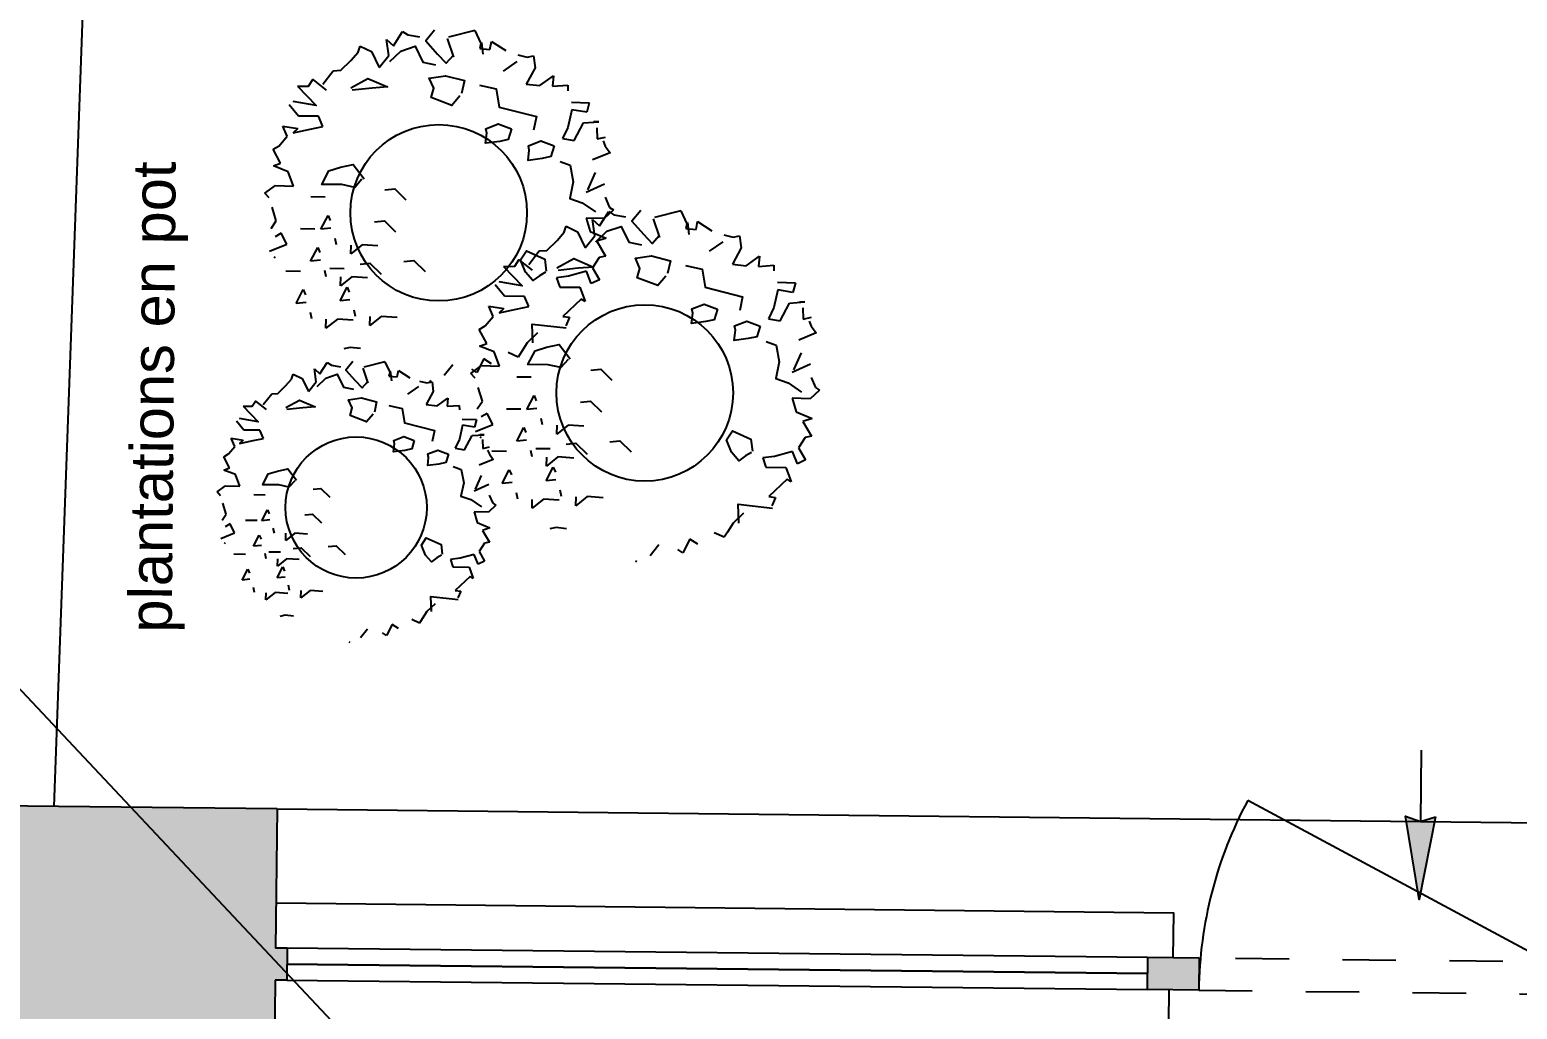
# Model space of a CAD drawing. Extents: x -27 to 25.3, y -8.5 to 57.5.
# Drawn here: x -13.611 to -10.827, y 43.423 to 45.257 of the extents above; entities that cross this region are included whole.
import ezdxf
from ezdxf import colors
from ezdxf.entities.mleader import LeaderData, LeaderLine
from ezdxf.math import Vec2, Vec3

# ---------------------------------------------------------------- set-up
doc = ezdxf.new("R2010")
doc.units = 0
doc.header["$LTSCALE"] = 0.002
doc.linetypes.add('CACHE', pattern=[0.375, 0.25, -0.125])
doc.linetypes.add('HIDDEN', pattern=[9.524999999999999, 6.35, -3.175])
for name, color, linetype in [('01-FAC_CHASSIS', 4, 'Continuous'), ('01-FAC_CHASSIS EXI', 4, 'Continuous'), ('01-STR_MACONNERIE_HACH', 252, 'Continuous'), ('07-MOBILIER URBAIN', 1, 'Continuous'), ('_ANNO-CONCEPT-T', 7, 'Continuous'), ('A-mobilier', 252, 'Continuous'), ('ARBRES', 7, 'Continuous')]:
    doc.layers.add(name, color=color, linetype=linetype)
for name, color, linetype, true_color in [('04-MOBILIER', 1, 'Continuous', 0xff0000), ('A-Détails', 7, 'Continuous', 0x00a500), ('V_VEGETATION', 7, 'Continuous', 0x3f7f00)]:
    doc.layers.add(name, color=color, linetype=linetype, true_color=true_color)
doc.styles.get("Standard").update_dxf_attribs({"font": 'ARIALN.TTF'})
doc.styles.add('Y_TXT_COT', font='arial.ttf', dxfattribs={"height": 0.2})

# ---------------------------------------------------------------- blocks, each defined once
blk = doc.blocks.new('Xref-R4-2018-11')
h = blk.add_hatch(color=256)
h.dxf.hatch_style = 1
h.paths.add_polyline_path([(-8.255582521840655, 36.91422675545203), (-8.286096284396852, 36.75914059174757), (-8.311203801564108, 36.91519321255185), (-8.283558319306568, 36.90520487783572)])
at = {"layer": '01-STR_MACONNERIE_HACH'}
h = blk.add_hatch(color=256, dxfattribs=at)
h.dxf.hatch_style = 1
h.paths.add_polyline_path([(-9.3073755994021, 17.91955585325799), (-7.893626104562138, 17.89002006974304), (-7.901508891124692, 17.5127053621413), (-7.604932931696247, 17.50650935403147), (-7.588278986135215, 18.3036612939184), (-8.107248028877898, 18.31450349570421), (-8.107587505643972, 18.31494465248856), (-8.207580052429444, 18.31616554861137), (-8.208337354593802, 18.2258971604668), (-9.7178467148211, 18.26438730705263), (-9.785344530655287, 15.61725307053294), (-7.599392421342721, 15.62227638496579), (-7.599760100114899, 15.78227596250355), (-7.640957263127596, 15.78218129148916), (-7.622170154762124, 16.68143845691792), (-7.918746114190455, 16.68763446502714), (-7.929134384593119, 16.19039314327305), (-9.342883879433082, 16.219928926788)])
h.paths.add_polyline_path([(-12.63942062232578, 16.36564749716528), (-13.29783157211105, 16.38369717101346), (-13.29621055828631, 16.44282805954684), (-13.45615046998572, 16.44721265133247), (-13.47913567589963, 15.60876474442186), (-12.65867188276961, 15.61065016889834)])
h.paths.add_polyline_path([(-12.52412374894722, 20.88736863917469), (-13.17387964023179, 20.90518104329812), (-13.17282895395104, 20.94350768331481), (-13.33276886565205, 20.94789227509945), (-13.3628401139806, 19.85096169665151), (-13.20290020227897, 19.84657710486753), (-13.20219283903177, 19.87238010339283), (-12.55045995240433, 19.85451350193042)])
h.paths.add_polyline_path([(-12.44735833133543, 23.89796035436214), (-13.09135162767221, 23.91561478274218), (-13.09023746705485, 23.95625682185881), (-13.25017737875631, 23.96064141364264), (-13.28104063091036, 22.83482034133808), (-13.12110071920936, 22.83043574955344), (-13.11989435388516, 22.87444120611555), (-12.47390803524272, 22.85673214103414)])
h.paths.add_polyline_path([(-12.37093847082703, 26.89499998609809), (-13.00919511235381, 26.91249714985906), (-13.00807629682162, 26.95330898964313), (-13.16801620852278, 26.95769358142793), (-13.19837304882158, 25.85034525904009), (-13.03843313711932, 25.84596066725677), (-13.03741381614461, 25.88314317243425), (-12.39714308829696, 25.86730539765565)])
h.paths.add_polyline_path([(-12.29471832833478, 29.88420706210612), (-12.92725330740382, 29.9015473722452), (-12.92575976151089, 29.95602852122681), (-13.08569967321172, 29.96041311301129), (-13.11624204788794, 28.84629691955332), (-12.95630213618661, 28.84191232776838), (-12.9549283878377, 28.892023535474), (-12.3204176744906, 28.8763282407558)])
h.paths.add_polyline_path([(-12.22213748587886, 32.87900974114536), (-12.84520665975484, 32.89442201726262), (-12.8438039528638, 32.94558956655057), (-13.00374386456542, 32.94997415833457), (-13.03422188845508, 31.83820533481325), (-12.87428197675431, 31.83382074302888), (-12.87316460249354, 31.87458000854807), (-12.25014113557111, 31.85750044694563)])
edge = h.paths.add_edge_path()
edge.add_line((-12.12915940639061, 36.37710886994825), (-10.58423279197961, 36.3601026360079))
edge.add_arc((-9.575338725049974, 36.41456898339118), 1.010363212554324, 149.3926759151838, 183.0901810825858, ccw=False)
edge.add_line((-10.44493505273405, 36.92899686770682), (-12.89392393427203, 36.9559548328596))
edge.add_line((-12.89392393427203, 36.9559548328596), (-12.95190108776187, 34.84108045780649))
edge.add_line((-12.95190108776187, 34.84108045780649), (-12.79196117606232, 34.83669586602198))
edge.add_line((-12.79196117606232, 34.83669586602198), (-12.79103582189586, 34.87045067627162))
edge.add_line((-12.79103582189586, 34.87045067627162), (-12.16801235497359, 34.85337111466951))
edge.add_line((-12.16801235497359, 34.85337111466951), (-12.12915940639061, 36.37710886994825))
edge = h.paths.add_edge_path()
edge.add_line((-10.42659269251782, 36.60838251224679), (-10.40510836734183, 36.60814601722104))
edge.add_line((-10.40510836734183, 36.60814601722104), (-10.40444793971221, 36.66814238240593))
edge.add_line((-10.40444793971221, 36.66814238240593), (-10.42593226488869, 36.66837887743216))
edge.add_line((-10.42593226488869, 36.66837887743216), (-10.42306608563145, 36.92875613862147))
edge.add_line((-10.42306608563145, 36.92875613862147), (-10.44493505273515, 36.92899686770662))
edge.add_arc((-9.575338725052388, 36.41456898339099), 1.010363212553196, 149.3926759151465, 183.09018108258)
edge.add_line((-10.5842327919809, 36.36010263600787), (-10.42934447430667, 36.35839765731129))
edge.add_line((-10.42934447430667, 36.35839765731129), (-10.42659269251782, 36.60838251224679))
h = blk.add_hatch(color=256, dxfattribs=at)
h.dxf.hatch_style = 1
h.paths.add_polyline_path([(-8.794044588694382, 36.65041539403681), (-8.794705016323215, 36.59041902885211), (-8.698205297676473, 36.5893567798267), (-8.697544870047482, 36.6493531450114)])
for p, q in [((-8.281875497086663, 37.03911109368928), (-8.283558319306568, 36.90520487783572)), ((-10.42306608563146, 36.92875613862146), (-12.8939239342722, 36.95595483285977)), ((-10.40444793971222, 36.66814238240593), (-10.42593226488853, 36.668378877432)), ((-8.69754487004764, 36.6493531450114), (-8.79404458869421, 36.65041539403681)), ((-10.40510836734183, 36.60814601722104), (-10.42659269251816, 36.60838251224711)), ((-8.698205297676143, 36.58935677982669), (-8.794705016322713, 36.5904190288521))]:
    blk.add_line(p, q)
for points in [[(-10.84023810799711, 36.93334828231253), (-10.39403762727571, 49.27806385314664)], [(-10.42306608563146, 36.92875613862146), (-10.42593226488838, 36.66837887743184)], [(-10.42306608563146, 36.92875613862146), (-7.832131744984839, 36.90023566709318)], [(-8.746265382239645, 36.64988945037376), (-8.745344010182482, 36.73359123979002), (-10.42501089283232, 36.75208066684792)], [(-10.40444793971237, 36.6681423824061), (-10.40510836734183, 36.60814601722104)], [(-8.79404458869438, 36.65041539403696), (-8.79470501632321, 36.59041902885257)], [(-8.697544870047484, 36.64935314501124), (-8.69820529767647, 36.58935677982701)], [(-10.42659269251782, 36.6083825122468), (-10.42934447430716, 36.35839765731176)], [(-8.759647830047609, 36.02999919956548), (-8.753483838837969, 36.58996527462144)]]:
    blk.add_lwpolyline(points)
blk.add_lwpolyline([(-8.255582521840655, 36.91422675545203), (-8.286096284396852, 36.75914059174757), (-8.311203801564108, 36.91519321255185), (-8.283558319306568, 36.90520487783572), (-8.255582521840655, 36.91422675545203)], close=True)
at = {"linetype": 'CACHE'}
for points in [[(-7.929442406817476, 36.6408980313136), (-8.697544870046844, 36.64935314501189)], [(-8.69820529767647, 36.58935677982701), (-7.930102834445183, 36.5809016661294)]]:
    blk.add_lwpolyline(points, dxfattribs=at)
at = {"layer": '01-FAC_CHASSIS', "linetype": 'Continuous'}
for p, q in [((-7.930102834446473, 36.58090166612848), (-8.606794994108567, 36.94441315704911)), ((-8.794374802508795, 36.62041721144477), (-10.40477815352732, 36.63814419979322))]:
    blk.add_line(p, q, dxfattribs=at)
blk.add_arc((-7.930102834382572, 36.58090166612871), 0.7681489979592534, 151.7558032236871, 179.3693253336435, dxfattribs=at)
at = {"layer": '01-FAC_CHASSIS EXI'}
for points in [[(-8.794044588693911, 36.65041539403779), (-10.4044479397127, 36.66814238240641)], [(-10.405108367342, 36.60814601722119), (-8.794705016322414, 36.59041902885308)]]:
    blk.add_lwpolyline(points, dxfattribs=at)
blk = doc.blocks.new('Coussins')
at = {"linetype": 'HIDDEN', "ltscale": 0.2}
for points in [[(-0.1748486651714387, 0.4209523112075431, -0.0062041541509878), (-0.1848688492570289, 0.4466487982378382, -0.021828098003003), (-0.2008740940534324, 0.4921606524582956, -0.0188175161277167), (-0.2167899793760455, 0.5456360434050609, -0.01932564987074), (-0.2197648146902793, 0.5576379500743869, 0.0173502061771634), (-0.2230443576617063, 0.5710074588017237, 0.1296753022843931), (-0.2285390120455162, 0.5834104849677857, -0.1917162675796262), (-0.2317102124258241, 0.5922550236661124, -0.3634893070176437), (-0.2301982819680433, 0.5950411149174358, 0.5858582349918408), (-0.2298188442016453, 0.5978162468471027, 0.215512293950284), (-0.2312790515799037, 0.5990464064507606, 0.0764444186523778), (-0.235174123286555, 0.5991292961298669, 0.1537083434765364), (-0.2418393577614921, 0.5932926531643546, -0.1112493716170281), (-0.2501754609853322, 0.583946520981371, -0.0146238513299219), (-0.2713601412925328, 0.5736804129505942, -0.0108372939697299), (-0.3009136540620148, 0.5623322708747196, -0.0184419513959937), (-0.3313102789722251, 0.5539478981904864, 0.0320396294917019), (-0.3485547093508643, 0.5483413640709074, 0.0333974636936441), (-0.3572165683798119, 0.5432540423704282, -0.0179054185074354), (-0.3729692710220149, 0.5329057669866942, -0.0265644647772264), (-0.4224447744415301, 0.5098771399210449, -0.0329412578642223), (-0.4652882718566929, 0.4994939188057117, -0.0357819959079422), (-0.4828111997936447, 0.4992067922150838, 0.0318926909000578), (-0.5025192184436236, 0.4991212499268656, 0.0368308428568491), (-0.5138674746706898, 0.4965247562250071, 0.04922472288013901), (-0.5215046653085978, 0.4922500872997944, 0.494818049593331), (-0.520523820437802, 0.4763688436962923, 0.2633679387580111), (-0.5024710517050722, 0.4666268723402354, 0.2633679387580111)], [(-0.2919709746402788, 0.5655090507988234, -0.0278421621871093), (-0.2999579794790748, 0.5534248110400597, -0.0486850077751128), (-0.3034784657219944, 0.5451481772246538, -0.0236664622263066), (-0.3095583469004453, 0.5218468607912996, -0.0312234184537797), (-0.3125682753654786, 0.5028442943825553, -0.0468009736850804), (-0.3127906209735301, 0.4961230757159854, -0.023190832047154), (-0.3118465751397821, 0.4819728198559829)], [(-0.2558735002492938, 0.5835099105581705, -0.0881531318181468), (-0.270759444065618, 0.5750526706898711, -0.0881531318190246), (-0.2808757336637058, 0.5582052023293685, -0.0775471207029249), (-0.2848324272286788, 0.5380517931091547, -0.07754712070444299), (-0.2837473057377764, 0.5149005898527294)], [(-0.4211247990041756, 0.2391237747882045), (-0.4321037934836909, 0.2937721711976664, 0.0730409353706456), (-0.4366350022651062, 0.3090940394596302, 0.0233051013921464), (-0.4561980535804509, 0.3549523645562616, 0.0182988888762107), (-0.4644008751711226, 0.3717724878456252, -0.0109698913763849), (-0.4783086080316537, 0.3996520850246767, -0.0422811877974625), (-0.4891561250464207, 0.4254499831041514, -0.0272005265134357), (-0.5026210055647198, 0.4668287415206934)], [(-0.502557068868626, 0.4666080542187033, 0.0773794298008275), (-0.4795351792316041, 0.4529887554671959, 0.0773794298004389), (-0.4582097290243752, 0.4306270638446179, 0.0475254861911322), (-0.4468244485701121, 0.4134219959957762, 0.0475254861919447), (-0.4372606834029967, 0.3943179373609382)], [(-0.4987919213077135, 0.4540846745129557, 0.0536899463297647), (-0.488665864223151, 0.446507923925779, 0.0703117485643946), (-0.4815341221570293, 0.4384414050900887, 0.0154482349215183), (-0.4774465102818795, 0.4325104762487513, 0.0132435682896378), (-0.4728802934155141, 0.4253175320502081, 0.0821266656645959), (-0.4664941549775535, 0.4119662027940976, 0.064163702142309), (-0.4614360481488973, 0.393696375309915)], [(-0.1748486651714387, 0.4209523112076923, 0.0019630604773055), (-0.1424025221721905, 0.340098903211512, 0.0019630604773055)], [(-0.4680364971063682, 0.1562120127505793, -0.3162050086455173), (-0.4910011780627173, 0.1504470095128951, -0.4382878292051858), (-0.497835077826025, 0.1676519506336973, -0.052586612105107), (-0.4925512529826648, 0.1762099684137865, -0.0516315981078874), (-0.4854846032563387, 0.1836246099744656, -0.0646594205118669), (-0.4700947992430855, 0.1936441489902378, 0.0629155436720066), (-0.4542462633475992, 0.2038841357732934, 0.053373195654918), (-0.4235309098137066, 0.2358887031337886, 0.0435783689320195), (-0.3941906070221677, 0.281553097767862, 0.0301029781657325), (-0.3864919569971903, 0.2986176055408904, -0.0555200037880061), (-0.3818437823439211, 0.3076660140989063, -0.0533365747149852), (-0.3701187427631538, 0.3218133245253156, 0.0312629980964805), (-0.3491104713742885, 0.3450016000082172, 0.0177189188290966), (-0.3298500689629833, 0.3709692317726478, 0.0250585084561245), (-0.3178457941079955, 0.3904335271055927, 0.1806175053701353), (-0.3160213564861607, 0.4029149850276355, -0.2687526264823171), (-0.3133121003914852, 0.4112902386212554, -0.1023400063019126), (-0.3098567136969308, 0.4133095626763322, -0.2395877471592163), (-0.3080866699252454, 0.4130503491116145, -0.3351769528281101), (-0.3072812106949243, 0.4105206952444505, 0.264936958481159), (-0.3067045690893337, 0.4073412095698928, 0.1097701319330069), (-0.2991063983166526, 0.4015079531047761, -0.0781333782227579), (-0.2880046332863202, 0.3940420196538241, -0.0088787854997054), (-0.2775369654969779, 0.3839780790412277, 0.0111052086609951), (-0.2691317876183916, 0.375968789080467, 0.0113932065768521), (-0.2271274808753532, 0.3394030034224471, 0.0131240990863457), (-0.1891493760624172, 0.3094838502176955, 0.0037052567563706), (-0.172706199439844, 0.297403974942533, 0.0008017041320594), (-0.0962111950444467, 0.2422621009453323, 0.0189124441793368), (-0.0715807614127613, 0.2259426568739897, -0.0777799000156259), (-0.0660667297350273, 0.2212737894834191, -0.4158630611548597), (-0.0661373649556509, 0.2203369237437087, -0.0486062525367254), (-0.0717670343203594, 0.2164006072835392, -0.0907412095228282), (-0.0788590647165251, 0.2139549785590873, 0.1023157325921154), (-0.0851112360444688, 0.2116372147083538, 0.0625670262930878), (-0.0944477817832308, 0.2040266914442697, 0.0232012324516661), (-0.1156854906443954, 0.1795928248554617, 0.0097898631838033), (-0.1516223491088056, 0.1322767543031986, 0.0118842061409533), (-0.1795105365855818, 0.0920511250594061, 0.0146761344672157), (-0.1905917531218364, 0.0741020522139664, -0.0138925376824964), (-0.2022680103323324, 0.0551226830315486, -0.103313222743403), (-0.2220590922355683, 0.0353239945014821, 0.1293369681129256), (-0.2371251678177231, 0.0186189172142264, 0.0822906716702291), (-0.240978818800798, 0.0066871709913912, -0.0675703830784147), (-0.2452352871739976, -0.0079429427254567, -0.0304416734115269), (-0.2509436205944837, -0.0189365059962796, -0.4948864042136492), (-0.2518853985780112, -0.0190423441055145), (-0.268987652568029, -0.0011779743282005), (-0.3160187584604159, 0.0479488801814654, 0.0442555631918238), (-0.3280735884059709, 0.0584948284080369, 0.0142029623406658), (-0.3691386597805746, 0.0867022737457219, 0.0101025797716712), (-0.3828236307352171, 0.0951542732394941, -0.0048092961339476), (-0.4117548223532453, 0.1126021640094734, -0.0264810370209481), (-0.4343414925472473, 0.1282292816816692, -0.0165087949157021), (-0.4682712613651461, 0.1563021408195695)], [(-0.3224233495797648, 0.3870123772964504, -0.0881531318181468), (-0.3304625139647328, 0.3718965556023974, -0.0881531318190246), (-0.3299794646272431, 0.3522511192690203, -0.0775471207029249), (-0.3225242118989939, 0.3331138641388307, -0.07754712070444299), (-0.3092056912387449, 0.3141461887858483)], [(-0.3432610522932293, 0.3524747347145194, -0.0278421621871093), (-0.3435317154796138, 0.3379920609875597, -0.0486850077751128), (-0.3420705874745948, 0.3291172879959419, -0.0236664622263066), (-0.334721811169004, 0.3061845212748082, -0.0312234184537797), (-0.3270836191090325, 0.2885262308270811, -0.0468009736850804), (-0.3236707714006428, 0.2827316912895554, -0.023190832047154), (-0.3152932374425319, 0.271288881834657)], [(-0.1542706831671268, 0.3081685040688526, -0.0161077521653885), (-0.1794273724468098, 0.3217870884793612, -0.0245988265329337), (-0.1959190157003405, 0.3288582775717401, -0.009477215100866998), (-0.2249129495218227, 0.3385468115014731, -0.0017213945026077), (-0.2267495750948711, 0.3390857168763262, -0.0725208528990522)], [(-0.3703210781258548, 0.2312963486606492, -0.0097294744723616), (-0.3602840574146739, 0.2427526991150444, -0.009729474473291), (-0.3507104326126864, 0.2549551254263136, -0.0079705008528091), (-0.3432230084128918, 0.2654946510222729, -0.0079705008551367), (-0.3360639320153779, 0.2765117919258415)], [(-0.0891274169595278, 0.2089420810944631, -0.0161077521653885), (-0.1176653977244797, 0.2069650857173428, -0.0245988265329337), (-0.1353790950213352, 0.2041013572980219, -0.009477215100866998), (-0.1650519108233794, 0.1967501743643112, -0.0159372813057892), (-0.1819328220678926, 0.1913732234809515, -0.0725208528990522), (-0.1891286686406204, 0.1868424446253982, -0.0333392788004724), (-0.2000700106505207, 0.1729143670832443)], [(-0.4680990494099291, 0.1561500427301112, 0.0773794298008275), (-0.4413633205096943, 0.1569828098781372, 0.0773794298004389), (-0.4113767202342587, 0.1495246678388824, 0.0475254861911322), (-0.3925460790100601, 0.1410957935489208, 0.0475254861919447), (-0.3742362327805324, 0.1300876060712071)], [(-0.4582108916659422, 0.1475922561096752, 0.0536899463297647), (-0.4456014919835383, 0.1466190032201453, 0.0703117485643946), (-0.4352581337379462, 0.1436281151869068, 0.0154482349215183), (-0.4286293013230847, 0.1408097701797999, 0.0132435682896378), (-0.4209202634399106, 0.1371821652356786, 0.0821266656645959), (-0.4083753914969606, 0.1293293348550293, 0.064163702142309), (-0.3943170463461172, 0.1166118676302332)], [(-0.2303804774982581, 0.0282913840922632, -0.0097294744723616), (-0.2280424074869387, 0.0433420710902652, -0.009729474473291), (-0.2264953084256547, 0.0587745039583751, -0.0079705008528091), (-0.2258189807183157, 0.0716851856509635, -0.0079705008551367), (-0.2256757727899838, 0.0848232699877869)]]:
    blk.add_lwpolyline(points, format="xyb", dxfattribs=at)
for centre, radius, start, end in [((0.1012188450821867, 0.4322155881191776), 0.260455090603502, 200.7123142947935, 207.2058149531749), ((-0.0133800609134767, -0.2429641604648722), 0.5694548327795389, 105.0374177249854, 106.903436574365), ((-0.1472710464634304, 0.2357450756803487), 0.0725800031561842, 91.7089873956594, 101.0040526023186), ((-0.1512369033475949, 0.2840172224609318), 0.024342310893992, 71.34122492732159, 85.75630406103343), ((-0.1296523096569615, 0.3465653519104279), 0.041826226595661, 250.7398298544212, 261.8027959502655), ((-0.1438700144480407, 0.3049837061587084), 0.0157273272278689, 4.536718320676262, 31.23284239210951), ((-0.1289536871580594, 0.3059879576238345), 0.0007985626549675, 297.0484564828694, 17.47108422072075), ((-0.1327960890333628, 0.3493583225320265), 0.04428174022904401, 266.3489741138999, 275.449731542942)]:
    blk.add_arc(centre, radius, start, end, dxfattribs=at)
blk = doc.blocks.new('A')
at = {"layer": 'V_VEGETATION', "color": 114, "linetype": 'Continuous', "transparency": 33554610}
for p, q in [((-0.8471643551869619, 3.128658289153492), (-0.675007674954955, 3.394598728822729)), ((-0.675007674954955, 3.394598728822729), (-0.5783020605297651, 3.331996299647471)), ((0.6747878553299955, 3.41281153812767), (0.7899460477112967, 3.166724661745604)), ((-1.50857293319514, 3.007896155447582), (-1.470146907626159, 3.120252377166622)), ((-1.470146907626159, 3.120252377166622), (-1.261085071481958, 3.019223922422384)), ((-0.9765721695309395, 3.246738336522668), (-0.8471643551869619, 3.128658289153492)), ((-0.9325422026374071, 2.943772856615539), (-0.9765721695309395, 3.246738336522668)), ((-0.5783020605297651, 3.331996299647471), (-0.3621154134042257, 3.294971259409692)), ((0.7899460477112967, 3.166724661745604), (0.7671706294361371, 3.078544843632898)), ((0.7671706294361371, 3.078544843632898), (0.9591808729553861, 3.057170410688911)), ((0.9591808729553861, 3.057170410688911), (0.989081102211884, 3.209353643307992)), ((0.989081102211884, 3.209353643307992), (1.255021541881163, 3.037196963075985)), ((-1.831511860715111, 2.668025519628287), (-1.642303587858166, 2.854311937497329)), ((-1.642303587858166, 2.854311937497329), (-1.50857293319514, 3.007896155447582)), ((-1.261085071481958, 3.019223922422384), (-1.113224679181883, 2.717659427846371)), ((-1.113224679181883, 2.717659427846371), (-0.9325422026374071, 2.943772856615539)), ((1.479733985319186, 2.960344911938051), (1.656093621544628, 2.914794075387732)), ((1.656093621544628, 2.914794075387732), (1.775574654244991, 2.940371464325182)), ((1.775574654244991, 2.940371464325182), (1.802553028513572, 2.717060006218304)), ((-2.17150238086009, 2.40780890560913), (-1.975169297021807, 2.658098737984631)), ((-1.975169297021807, 2.658098737984631), (-1.831511860715111, 2.668025519628287)), ((1.802553028513572, 2.717060006218304), (1.638922144594048, 2.411292555648913)), ((1.894935802619727, 2.382793311723532), (2.148147489983117, 2.561954918611264)), ((2.148147489983117, 2.561954918611264), (2.126773057039102, 2.369944675092)), ((1.638922144594048, 2.411292555648913), (1.894935802619727, 2.382793311723532)), ((2.126773057039102, 2.369944675092), (2.414087929652396, 2.389798238379257)), ((2.414087929652396, 2.389798238379257), (2.415488914983527, 2.285967812972757)), ((-2.626770977711956, 1.810523626432968), (-2.797406788287205, 2.023908302896274)), ((2.482294300152248, 2.071182151178334), (2.817961979978136, 2.059734499877919)), ((2.817961979978136, 2.059734499877919), (2.772411143427846, 1.883374863652506)), ((-2.251276286985942, 1.807601771445093), (-2.626770977711956, 1.810523626432968)), ((-2.1688202945234, 1.616992513257003), (-2.251276286985942, 1.807601771445093)), ((2.492221081795861, 1.927524714871623), (2.416770015989073, 1.598981846027101)), ((2.772411143427846, 1.883374863652506), (2.492221081795861, 1.927524714871623)), ((2.53192820837036, 1.352894969645092), (2.711209699583705, 1.682838823820759)), ((2.711209699583705, 1.682838823820759), (2.998524572197027, 1.702692387108044)), ((2.998524572197027, 1.702692387108044), (2.894694146790485, 1.701291401776871)), ((-2.986734945469777, 1.254466343488133), (-2.837353683512944, 1.43222696504472)), ((-2.919809675975458, 1.622836223232838), (-2.639619614343488, 1.578686372013635)), ((-2.837353683512944, 1.43222696504472), (-2.919809675975458, 1.622836223232838)), ((-2.639619614343488, 1.578686372013635), (-2.726398447125064, 1.497631364882267)), ((-2.726398447125064, 1.497631364882267), (-2.407782359924099, 1.565837735382104)), ((-2.407782359924099, 1.565837735382104), (-2.1688202945234, 1.616992513257003)), ((2.416770015989073, 1.598981846027101), (2.315741561244806, 1.389920009882871)), ((2.960098546628032, 1.590336165389004), (2.962900517290322, 1.38267531457592)), ((2.962900517290322, 1.38267531457592), (3.122208560890797, 1.416778499825881)), ((-3.097690181857658, 1.189061943650586), (-2.986734945469777, 1.254466343488133)), ((-2.958355585870052, 0.9273244599746988), (-3.097690181857658, 1.189061943650586)), ((2.315741561244806, 1.389920009882871), (2.53192820837036, 1.352894969645092)), ((-3.093487225864209, 0.8775706674310015), (-2.958355585870052, 0.9273244599746988)), ((-2.820421975213591, 0.7694174017053683), (-3.093487225864209, 0.8775706674310015)), ((-2.720914390126111, 0.499154121717055), (-2.820421975213591, 0.7694174017053683)), ((-3.254316139121443, 0.3641423660484691), (-3.056582069952, 0.510601773017413)), ((-3.173261131990088, 0.2773635332669073), (-3.254316139121443, 0.3641423660484691)), ((-3.056582069952, 0.510601773017413), (-2.720914390126111, 0.499154121717055)), ((-2.124365996022981, 0.2924809871327234), (-2.396030261342482, 0.2968038274517717)), ((3.113442995927088, 0.2902944276477797), (3.195898988389601, 0.09968516945968986)), ((-3.039650361652647, -0.1522077903218815), (-3.114981543133851, 0.1024048823726105)), ((3.268428199208515, 0.0527333475782541), (3.094870533645349, -0.1093766666845397)), ((3.195898988389601, 0.09968516945968986), (3.268428199208515, 0.0527333475782541)), ((-3.133554005415562, -0.2972662119597089), (-3.039650361652647, -0.1522077903218815)), ((-2.204139902148832, -0.3077261470313708), (-2.071810232816937, -0.05031150367453208)), ((-2.071810232816937, -0.05031150367453208), (-2.030582236585694, -0.145616132768577)), ((2.759202853819446, -0.0979290153841248), (2.834534035300649, -0.3525416880786452)), ((3.094870533645349, -0.1093766666845397), (2.759202853819446, -0.0979290153841248)), ((-2.948668572877637, -0.3826440594101257), (-3.059623809265517, -0.4480484592476728)), ((-2.842036176808833, -0.5889039248920653), (-2.948668572877637, -0.3826440594101257)), ((-2.317356587684234, -0.3056507848755601), (-2.589020853003735, -0.3013279445565118)), ((-2.020655454942066, -0.2892735690752026), (-2.204139902148832, -0.3077261470313708)), ((-1.912622073542103, -0.5993638599636704), (-1.938199462479524, -0.4798828272633209)), ((2.834534035300649, -0.3525416880786452), (3.131775689557585, -0.4763455610980145)), ((3.131775689557585, -0.4763455610980145), (2.956817038663289, -0.5346251499542518)), ((2.956817038663289, -0.5346251499542518), (3.120328038257185, -0.8120132409239318)), ((-3.167777074991108, -0.7211137098983329), (-2.842036176808833, -0.5889039248920653)), ((-3.062545664253435, -0.823543149973716), (-3.078196271547242, -0.8477195535800206)), ((-2.397130493810085, -0.9058579190396543), (-2.26480082447819, -0.6484432756828156)), ((-2.26480082447819, -0.6484432756828156), (-2.223572828246947, -0.7437479047768605)), ((-1.433296957409517, -0.6008847296204571), (-1.646681633872809, -0.7715205401957057)), ((-1.646681633872809, -0.7715205401957057), (-1.640957808222616, -0.6036867002827471)), ((-1.137456288483769, -0.6208581772333268), (-1.433296957409517, -0.6008847296204571)), ((3.120328038257185, -0.8120132409239318), (3.000847005556835, -0.8375906298614098)), ((-2.587543388439926, -1.096728284949933), (-2.859207653759427, -1.092405444630884)), ((-2.213646046603319, -0.8874053410834861), (-2.397130493810085, -0.9058579190396543)), ((-2.105612665203356, -1.197495631971954), (-2.131190054140777, -1.078014599271604)), ((-1.767333463482309, -1.048491858291769), (-2.03899772880181, -1.04416901797272)), ((2.764686910818398, -1.096406258549365), (2.430420216323668, -1.188789032655507)), ((2.855668699593394, -1.326842527637609), (2.764686910818398, -1.096406258549365)), ((3.000847005556835, -0.8375906298614098), (2.875642147206293, -1.031001858711846)), ((2.875642147206293, -1.031001858711846), (3.006450946881401, -1.252912331487551)), ((-1.84710736960816, -1.648698992455863), (-1.714777700276265, -1.391284349099024)), ((-1.626287549070771, -1.199016501628741), (-1.839672225534063, -1.369652312203989)), ((-1.839672225534063, -1.369652312203989), (-1.833948399883869, -1.201818472291031)), ((-1.714777700276265, -1.391284349099024), (-1.673549704045023, -1.486588978193069)), ((-1.330446880145022, -1.21898994924161), (-1.626287549070771, -1.199016501628741)), ((2.430420216323668, -1.188789032655507), (2.207108758216748, -1.215767406924101)), ((2.207108758216748, -1.215767406924101), (2.265388347072999, -1.390726057818398)), ((2.265388347072999, -1.390726057818398), (2.640883037799028, -1.393647912806273)), ((3.006450946881401, -1.252912331487551), (2.855668699593394, -1.326842527637609)), ((-2.667317294565777, -1.696935419114027), (-2.534987625233882, -1.439520775757188)), ((-2.534987625233882, -1.439520775757188), (-2.493759629002639, -1.534825404851233)), ((-1.663622922401395, -1.630246414499695), (-1.84710736960816, -1.648698992455863)), ((2.667861412067609, -1.61695937091315), (2.320746080941333, -1.941179399438681)), ((2.640883037799028, -1.393647912806273), (2.740390622886522, -1.663911192794643)), ((2.740390622886522, -1.663911192794643), (2.667861412067609, -1.61695937091315)), ((-2.483832847359011, -1.678482841157859), (-2.667317294565777, -1.696935419114027)), ((-2.375799465959048, -1.988573132046326), (-2.401376854896469, -1.869092099345977)), ((-1.555589541001432, -1.940336705388162), (-1.581166929938853, -1.820855672687813)), ((-1.076264424868846, -1.941857575044949), (-1.289649101332138, -2.112493385620198)), ((-1.289649101332138, -2.112493385620198), (-1.283925275681945, -1.944659545707239)), ((-0.7804237559430973, -1.961831022657819), (-1.076264424868846, -1.941857575044949)), ((2.320746080941333, -1.941179399438681), (2.448752909954152, -1.955429021401386)), ((-1.896474349826462, -1.990094001703113), (-2.109859026289755, -2.160729812278362)), ((-2.109859026289755, -2.160729812278362), (-2.104135200639561, -1.992895972365403)), ((-1.600633680900714, -2.010067449315983), (-1.896474349826462, -1.990094001703113)), ((2.448752909954152, -1.955429021401386), (2.379025669797528, -2.116138050332978)), ((1.656415647945224, -2.437436223870606), (1.546861396888488, -2.606671049114709)), ((1.845623920802183, -2.251149806001507), (1.656415647945224, -2.437436223870606)), ((-1.657632168751405, -2.522094765367314), (-1.777113201451755, -2.547672154304763)), ((-1.465621925232156, -2.543469198311328), (-1.657632168751405, -2.522094765367314)), ((0.8456258079801984, -2.735958979133102), (0.7132961386483316, -2.993373622489855)), ((0.9906842296179974, -2.829862622895945), (0.8456258079801984, -2.735958979133102)), ((1.484258967713217, -2.703376663539899), (1.29937353517532, -2.617998816089454)), ((1.546861396888488, -2.606671049114709), (1.484258967713217, -2.703376663539899)), ((0.09883938252158941, -3.041606545376823), (0.2638712517722723, -2.839669520213931)), ((0.7132961386483316, -2.993373622489855), (0.6165905242231133, -2.930771193314598)), ((-0.1714238974667381, -3.141114130464331), (-0.1472474938604478, -3.156764737758152))]:
    blk.add_line(p, q, dxfattribs=at)
for points in [[(-0.07620152612204834, 3.41865524810342), (-0.2412333953727028, 3.216718222940585), (-0.02224477758488774, 2.972032331889693), (0.1398652366778776, 2.798474666326541), (0.2735958913409036, 2.952058884276795)], [(0.6747878553299813, 3.412811538127642), (0.1812131172347478, 3.286325578771567)], [(0.282121687653401, 2.912231873376697), (0.1655625099409406, 3.262149175165263)], [(0.8325750292737126, 2.967589607245003), (0.8055966550051039, 3.190901065351881)], [(1.212272675993162, 2.653176476037487), (1.465484363356524, 2.832338082925247)], [(0.3957590103779154, 2.186819880862089), (0.2463777484210539, 2.009059259305474), (-0.1390437239485749, 2.155638550600059), (-0.09349288739824146, 2.33199818682553), (-0.1759488798607549, 2.52260744501362), (0.1270166000463462, 2.566637411907152), (0.4797358724971872, 2.475535738806542), (0.4270602249655582, 2.235172688074698)], [(-2.64230170068015, 2.369502764365791), (-2.293905268548357, 2.006736825945694), (-2.72627856279945, 2.080786906421366)], [(-2.64230170068015, 2.369502764365791), (-2.434640849867094, 2.372304735028081), (-2.356387813398015, 2.493186753059604), (-2.106097981022543, 2.296853669221292)], [(1.361224413171414, 1.570550016725122), (1.300022969327301, 1.370013976893404), (1.140714925726826, 1.335910791643471), (0.8775764567198223, 1.300406621062336), (0.8989508896638227, 1.492416864581628), (0.8818992970388706, 1.572070886381852), (1.112335566127072, 1.663052675156877), (1.361224413171414, 1.570550016725122)], [(2.15783450297549, 1.251986399226411), (2.096633059131349, 1.051450359394721), (1.937325015530874, 1.01734717414476), (1.674186546523899, 0.9818430035636823), (1.695560979467885, 1.173853247082945), (1.678509386842947, 1.253507268883169), (1.908945655931149, 1.344489057658222), (2.15783450297549, 1.251986399226411)], [(3.075256739009333, 1.344249289006967), (3.11648473524059, 1.248944659912951), (3.20606553868447, 1.122338816231206), (2.880324640502181, 0.9901290312249387)], [(-1.436523259678708, 0.6283221674097774), (-1.570253914341762, 0.4747379494594952), (-1.810616965073606, 0.5274135969911526), (-2.186111655799593, 0.530335451979056), (-2.05378198646774, 0.7877500953358378), (-1.838996324673317, 0.8545554805045867), (-1.600034259272633, 0.9057102583794574), (-1.396696248778611, 0.6368479637222606)], [(2.792024938063818, 0.4297489079609988), (2.93147941837708, 0.7511669658242397)], [(-1.00780870548855, 0.4273728584756391), (-0.8243242582817842, 0.445825436431722), (-0.6138614368064097, 0.2409665562809842)], [(3.102115228952286, 0.5377822893609903), (2.760723723476204, 0.3813961007484465)], [(-1.200799297149803, -0.1707589135326444), (-1.017314849943038, -0.1523063355765615), (-0.806852028467663, -0.3571652157272993)], [(1.998046922072561, -1.114738952179863), (1.887091685684695, -1.18014335201741), (1.760485842002979, -1.26972415546129), (1.622552231346504, -1.11181709719196), (1.53157044257155, -0.8813808281037439), (1.641124693628257, -0.7121460028596687), (1.986719155097788, -0.8672510904666808), (2.013697529366368, -1.09056254857353)], [(-1.470986097905495, -0.961836413607017), (-1.287501650698729, -0.9433838356509341), (-1.077038829223355, -1.148242715801672)], [(-0.6507761729478787, -0.9135999869488529), (-0.4672917257411129, -0.89514740899277), (-0.2568289042657383, -1.100006289143508)], [(1.760246073351752, -2.436035238539432), (1.747517321045834, -2.084716951419722), (2.387551466110011, -2.155965061233076)]]:
    blk.add_lwpolyline(points, dxfattribs=at)
at = {"layer": 'V_VEGETATION', "color": 114, "transparency": 33554610}
for points in [[(-0.9132125975663001, 2.83226953931549), (-0.707148429490303, 3.026915997854502), (-0.4405327635074769, 3.119243075582176), (-0.298257001482753, 2.820664064250821), (-0.06198461130787791, 2.770389277635019)], [(-1.647721877602791, 2.339829980702291), (-1.325725841697619, 2.516213318145617), (-0.9572356665306074, 2.356171922115891), (-1.245996282226912, 2.335982428541769), (-1.619691670265283, 2.294992819341701)], [(0.7618668998688065, 2.386405783296283), (1.076896753435292, 2.319372734475252), (1.128277741745237, 1.980511239611701), (1.831026257108235, 1.801166506895669), (1.776408360653917, 1.544483151077429)], [(2.269990853505604, 0.9624702186388845), (2.460815856823089, 0.8920541902570278), (2.518265500294589, 0.5817130682621894), (2.451510293517103, 0.2679889667065538), (2.681714028530379, 0.1891938072220967), (2.933090529754679, 0.01645839802890237)]]:
    blk.add_lwpolyline(points, dxfattribs=at)
blk = doc.blocks.new('A$C0E126796')
at = {"layer": '01-FAC_CHASSIS', "linetype": 'Continuous'}
blk.add_line((2.995610430644218, 5.421557676499603), (1.385207079625685, 5.43928466484806), dxfattribs=at)
at = {"layer": '07-MOBILIER URBAIN', "color": 251, "true_color": 0x636466}
for centre, radius in [((1.66923456594972, 6.846672732196637), 0.1651754795840902), ((2.054816795002891, 6.509331215449421), 0.1651754795840902), ((1.51464394076106, 6.294735120727509), 0.1321403836672722)]:
    blk.add_circle(centre, radius, dxfattribs=at)
at = {"layer": '04-MOBILIER', "rotation": 32.04896694003696}
blk.add_blockref('Coussins', (2.261610797783787, 4.924286412594881), dxfattribs=at)
at = {"layer": 'ARBRES'}
for p, xscale, yscale, zscale in [((1.66923456594972, 6.846672732196637), 0.1, 0.1, 0.1), ((2.054816795002891, 6.509331215449421), 0.1, 0.1, 0.1), ((1.51464394076106, 6.294735120727509), 0.08000000000000002, 0.08000000000000002, 0.08000000000000002)]:
    blk.add_blockref('A', p, dxfattribs=dict(at, xscale=xscale, yscale=yscale, zscale=zscale))
at = {"layer": '_ANNO-CONCEPT-T', "insert": (1.089317113908534, 6.060866657925416), "char_height": 0.07999999999999997, "width": 1.472401493797223, "attachment_point": 1, "rotation": 89.50124444060296}
blk.add_mtext('{\\fArial|b0|i0|c0|p34;plantations en pot}', dxfattribs=at)

msp = doc.modelspace()

# ---------------------------------------------------------------- block references
at = {"ltscale": 0.01}
msp.add_blockref('Xref-R4-2018-11', (-2.72439284453565, 6.86913442726172), dxfattribs=at)
at = {"layer": 'A-mobilier', "color": 30, "ltscale": 0.01, "true_color": 0xff7f00}
msp.add_blockref('A$C0E126796', (-14.51437790128074, 38.06760676132923), dxfattribs=at)

# ---------------------------------------------------------------- next in the draw order: leaders
at = {"layer": 'A-Détails'}
ml = msp.add_multileader_mtext('Standard', dxfattribs=at)
ml.set_content('DF06', color=256, style='Y_TXT_COT')
ml.set_leader_properties()
ml.build(insert=Vec2(0, 0))
ml.multileader.update_dxf_attribs({"has_text_frame": 1, "text_left_attachment_type": 2, "text_right_attachment_type": 2, "dogleg_length": 1, "arrow_head_size": 0.25})
ctx = ml.context
ctx.base_point, ctx.char_height, ctx.arrow_head_size, ctx.landing_gap_size, ctx.plane_origin, ctx.plane_x_axis, ctx.plane_y_axis = Vec3(-15.48442452442976, 44.52735297092527), 0.3, 0.25, 0.1, Vec3(-15.09792452414393, 44.76945907717199), Vec3(1, -2.061276394651558e-12), Vec3(2.061276394651558e-12, 1)
ctx.left_attachment, ctx.right_attachment, ctx.text_align_type = 2, 2, 2
notes = []
notes.append((ctx, [(1, (1, 1, 0), (-14.10392631204089, 44.52735297092243), (-1, 2.061276394651558e-12), 0.2072376394011453, [(0, [(-12.69664783234646, 43.0295239716779)], 0, [])])]))
ctx.mtext.insert, ctx.mtext.text_direction, ctx.mtext.rotation, ctx.mtext.width, ctx.mtext.defined_height, ctx.mtext.alignment, ctx.mtext.flow_direction = Vec3(-14.41116395144172, 44.68052486723957), Vec3(1, -2.061276394651558e-12), 6.283185307177525, 0.4365392507722289, 0.199850645134105, 3, 5
ctx.mtext.has_bg_fill, ctx.mtext.bg_color, ctx.mtext.bg_scale_factor, ctx.mtext.bg_transparency, ctx.mtext.use_window_bg_color = 1, -1027028792, 1.5, 0, 1
for ctx, leaders in notes:
    for number, flags, end, landing, length, lines in leaders:
        leader = LeaderData()
        leader.index, (leader.has_last_leader_line, leader.has_dogleg_vector, leader.attachment_direction) = number, flags
        leader.last_leader_point, leader.dogleg_vector, leader.dogleg_length = Vec3(end), Vec3(landing), length
        for number, points, colour, breaks in lines:
            line = LeaderLine()
            line.index, line.vertices, line.color, line.breaks = number, Vec3.list(points), colors.encode_raw_color(colour), breaks
            leader.lines.append(line)
        ctx.leaders.append(leader)

doc.saveas('drawing.dxf')
